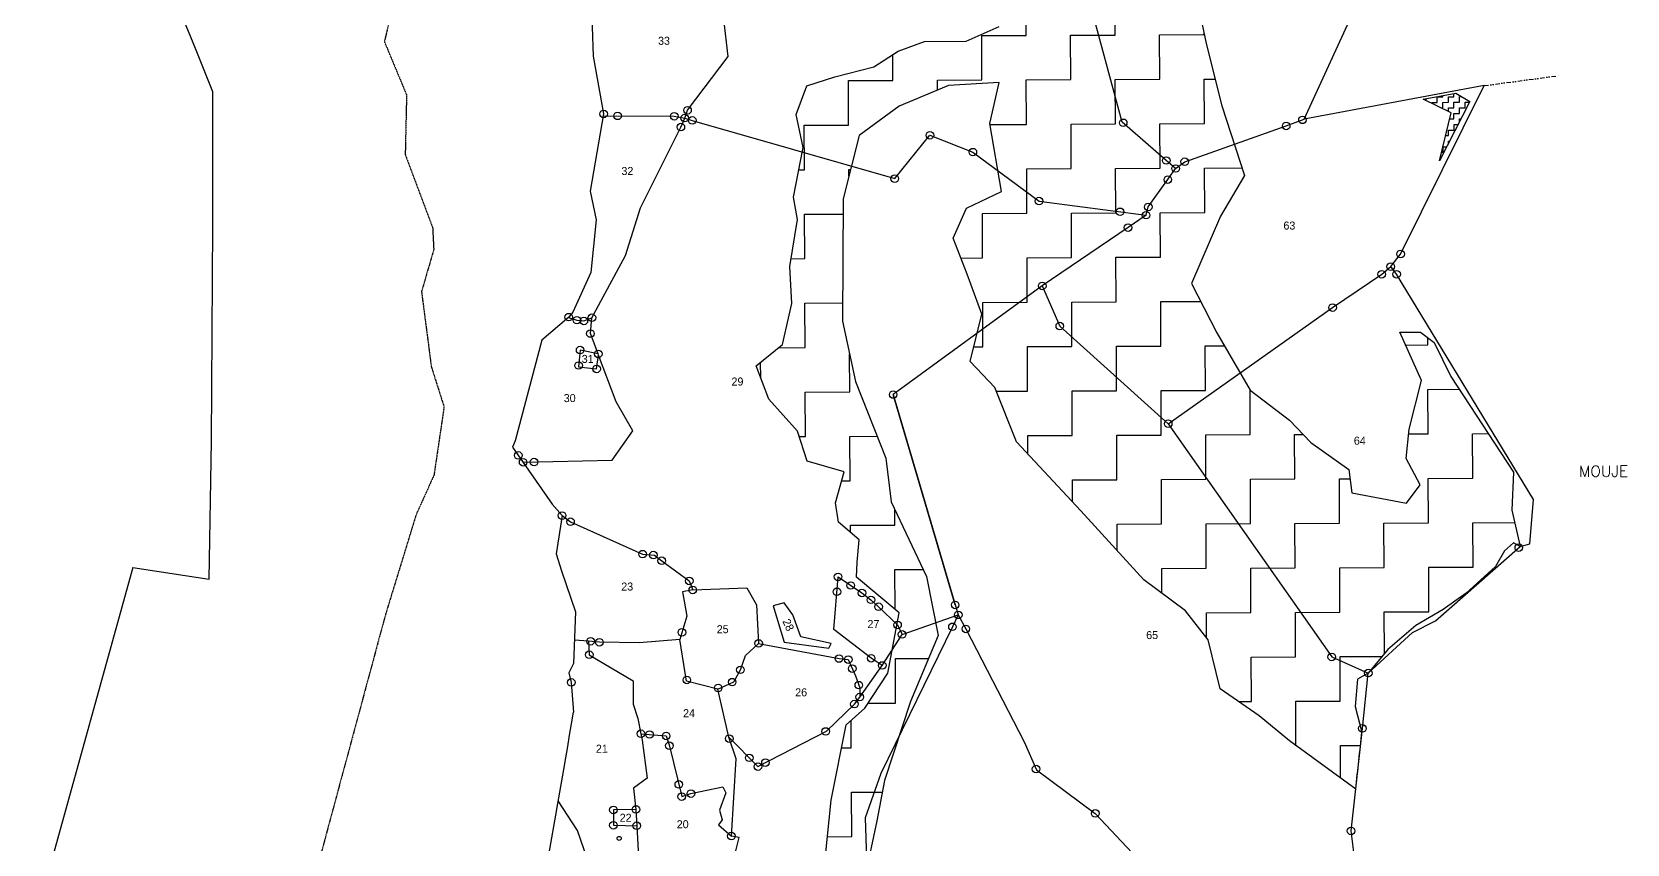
# Model space of a CAD drawing. Header units: metres. Extents: x 339083 to 341633, y 1763242 to 1768017.
# Drawn here: x 339543 to 341335, y 1765756 to 1766668 of the extents above; entities that cross this region are included whole.
import ezdxf

# ---------------------------------------------------------------- set-up
doc = ezdxf.new("R2010")
doc.units = ezdxf.units.M
doc.header["$MEASUREMENT"] = 0
doc.linetypes.add('DASHDOT', pattern=[1, 0.5, -0.25, 0, -0.25])
doc.linetypes.add('DIVIDE', pattern=[1.25, 0.5, -0.25, 0, -0.25, 0, -0.25])
for name, color, linetype in [('OTHERS', 1, 'Continuous'), ('POLY_HATCH', 12, 'Continuous'), ('POLY_PARCEL', 6, 'Continuous'), ('POLY_WATER', 4, 'Continuous'), ('TEXT_MAPOUT', 7, 'Continuous'), ('TEXT_PARCEL', 7, 'Continuous'), ('V_BOUND_LINE', 7, 'Continuous'), ('V_BOUND_STREAM_LINE', 7, 'DASHDOT'), ('V_DIVIDE_LINE', 7, 'DIVIDE')]:
    doc.layers.add(name, color=color, linetype=linetype)
doc.styles.get("Standard").update_dxf_attribs({"font": 'simplex.shx'})
doc.styles.add('TEXT_MAP', font='')
doc.styles.get('TEXT_MAP').set_extended_font_data('Kruti Dev 050')

msp = doc.modelspace()

# ---------------------------------------------------------------- linework, layer by layer
for centre, radius in [((340279.5, 1766579.8), 4.25), ((340185.2, 1766575.7), 4.25), ((340201, 1766573.5), 4.25), ((340264.6, 1766573.1), 4.25), ((340272, 1766560.9), 4.25), ((340276.3, 1766571.1), 4.25), ((340284.8, 1766568.4), 4.25), ((340768.7, 1766565.7), 4.25), ((340951.7, 1766562.2), 4.25), ((340970, 1766569), 4.25), ((340551.7, 1766551.7), 4.25), ((340599.9, 1766532.8), 4.25), ((340817.1, 1766523.4), 4.25), ((340827.6, 1766514.4), 4.25), ((340837.8, 1766522), 4.25), ((340512.1, 1766503), 4.25), ((340818.8, 1766501.9), 4.25), ((340674.2, 1766477.9), 4.25), ((340796.9, 1766471.3), 4.25), ((340765.2, 1766465.8), 4.25), ((340794.4, 1766462), 4.25), ((340774.1, 1766448.1), 4.25), ((341080.2, 1766418.4), 4.25), ((341069.1, 1766404.3), 4.25), ((340677.8, 1766382.6), 4.25), ((341059, 1766395.7), 4.25), ((341075.7, 1766395.7), 4.25), ((340146.1, 1766347.5), 4.25), ((340172.1, 1766346.9), 4.25), ((341003.8, 1766358.2), 4.25), ((340155.3, 1766344.1), 4.25), ((340163.1, 1766343.3), 4.25), ((340170.4, 1766329.1), 4.25), ((340697.5, 1766337.5), 4.25), ((340158.9, 1766310.5), 4.25), ((340157.2, 1766293.2), 4.25), ((340179.2, 1766306.2), 4.25), ((340177.4, 1766289.3), 4.25), ((340510.4, 1766260.6), 4.25), ((340819.2, 1766227.9), 4.25), ((340089.4, 1766192.3), 4.25), ((340094.9, 1766184.5), 4.25), ((340107.2, 1766184.8), 4.25), ((340138.6, 1766124.6), 4.25), ((340148.1, 1766117.8), 4.25), ((340229.1, 1766081.4), 4.25), ((340241.2, 1766080.4), 4.25), ((341212.9, 1766088.7), 4.25), ((340250.5, 1766074), 4.25), ((340281.4, 1766051.3), 4.25), ((340285.4, 1766041.2), 4.25), ((340448.5, 1766055.9), 4.25), ((340462.8, 1766046.2), 4.25), ((340447.2, 1766039.1), 4.25), ((340475.3, 1766037.8), 4.25), ((340485.4, 1766030.1), 4.25), ((340494.1, 1766022.3), 4.25), ((340580, 1766024.4), 4.25), ((340583.5, 1766013.2), 4.25), ((340273.2, 1765993.6), 4.25), ((340515.3, 1766001.9), 4.25), ((340520.4, 1765991.3), 4.25), ((340577, 1765999.8), 4.25), ((340592, 1765997.4), 4.25), ((340169.2, 1765968.5), 4.25), ((340170.6, 1765983.6), 4.25), ((340180.5, 1765982.5), 4.25), ((340359.3, 1765981.1), 4.25), ((340338.8, 1765951.5), 4.25), ((340449.6, 1765964.2), 4.25), ((340460, 1765963), 4.25), ((340464.5, 1765952.9), 4.25), ((340485.7, 1765964.5), 4.25), ((340498.1, 1765956.4), 4.25), ((341002.9, 1765966), 4.25), ((340149, 1765937.4), 4.25), ((340278.7, 1765940.1), 4.25), ((340329.6, 1765937.7), 4.25), ((340471.8, 1765934.3), 4.25), ((341043.9, 1765947.9), 4.25), ((340313.9, 1765931.1), 4.25), ((340472.8, 1765920.9), 4.25), ((340466.8, 1765913.1), 4.25), ((340227.2, 1765879.8), 4.25), ((340236.9, 1765878.9), 4.25), ((340434.6, 1765882.3), 4.25), ((341037.3, 1765885.8), 4.25), ((340255.5, 1765877.3), 4.25), ((340259.1, 1765866.3), 4.25), ((340326.4, 1765874.3), 4.25), ((340348.8, 1765852.7), 4.25), ((340367, 1765847.3), 4.25), ((340358.5, 1765842.9), 4.25), ((340670.9, 1765840.1), 4.25), ((340269.7, 1765822.9), 4.25), ((340273, 1765809.2), 4.25), ((340283.3, 1765812.5), 4.25), ((340196.3, 1765794.2), 4.25), ((340221.5, 1765794.7), 4.25), ((340737.4, 1765790.3), 4.25), ((340196.2, 1765777), 4.25), ((340222.4, 1765776.4), 4.25), ((340202.7, 1765762.2), 2.31), ((340328.8, 1765764.8), 4.25), ((341024.5, 1765770.6), 4.25)]:
    msp.add_circle(centre, radius)
at = {"layer": 'OTHERS'}
msp.add_line((339656.8, 1766066.3), (339543.3, 1765658.7), dxfattribs=at)
at = {"layer": 'POLY_HATCH', "linetype": 'Continuous'}
for p, q in [((340659.7, 1766663.9), (340659.5, 1766708)), ((340759.6, 1766664.3), (340759.3, 1766714.3)), ((340609.8, 1766663.7), (340659.7, 1766663.9)), ((340610, 1766613.8), (340609.8, 1766663.7)), ((340709.6, 1766664.1), (340759.6, 1766664.3)), ((340709.8, 1766614.2), (340709.6, 1766664.1)), ((340809.5, 1766664.5), (340859.4, 1766664.8)), ((340809.7, 1766614.6), (340809.5, 1766664.5)), ((340859.4, 1766664.8), (340859.4, 1766665.5)), ((340510.1, 1766613.3), (340510, 1766642.1)), ((340460.2, 1766613.1), (340510.1, 1766613.3)), ((340460.4, 1766563.2), (340460.2, 1766613.1)), ((340560, 1766613.5), (340610, 1766613.8)), ((340560.1, 1766602.2), (340560, 1766613.5)), ((340659.9, 1766614), (340709.8, 1766614.2)), ((340660.1, 1766564), (340659.9, 1766614)), ((340759.8, 1766614.4), (340809.7, 1766614.6)), ((340760, 1766564.5), (340759.8, 1766614.4)), ((340859.6, 1766614.8), (340871.8, 1766614.9)), ((340859.9, 1766564.9), (340859.6, 1766614.8)), ((341108.8, 1766590.8), (341108.8, 1766592.9)), ((341115.1, 1766588.7), (341121.3, 1766588.7)), ((341115.1, 1766587.7), (341115.1, 1766588.7)), ((341121.3, 1766595), (341127.5, 1766595)), ((341121.3, 1766588.7), (341121.3, 1766595)), ((341125.8, 1766582.5), (341127.6, 1766582.5)), ((341127.5, 1766595), (341127.5, 1766596.3)), ((341127.6, 1766588.7), (341133.8, 1766588.8)), ((341127.6, 1766582.5), (341127.6, 1766588.7)), ((341133.8, 1766595), (341140, 1766595)), ((341133.8, 1766588.8), (341133.8, 1766595)), ((341133.8, 1766582.5), (341140.1, 1766582.6)), ((341133.9, 1766578.6), (341133.8, 1766582.5)), ((341140, 1766595), (341140, 1766598.6)), ((341140.1, 1766588.8), (341146.3, 1766588.8)), ((341140.1, 1766582.6), (341140.1, 1766588.8)), ((341146.3, 1766595.1), (341148.8, 1766595.1)), ((341146.3, 1766588.8), (341146.3, 1766595.1)), ((341146.3, 1766582.6), (341152.6, 1766582.6)), ((341146.4, 1766576.3), (341146.3, 1766582.6)), ((341152.5, 1766588.8), (341157.5, 1766588.9)), ((341152.6, 1766582.6), (341152.5, 1766588.8)), ((340619, 1766563.9), (340660.1, 1766564)), ((340710.1, 1766564.2), (340760, 1766564.5)), ((340710.3, 1766514.3), (340710.1, 1766564.2)), ((340809.9, 1766564.7), (340859.9, 1766564.9)), ((340810.1, 1766514.7), (340809.9, 1766564.7)), ((341133.7, 1766563.8), (341133.9, 1766563.8)), ((341133.9, 1766563.8), (341133.9, 1766564.6)), ((341135.2, 1766570.1), (341140.1, 1766570.1)), ((341140.1, 1766576.3), (341146.4, 1766576.3)), ((341140.1, 1766570.1), (341140.1, 1766576.3)), ((341140.2, 1766563.8), (341144.8, 1766563.8)), ((341140.2, 1766557.6), (341140.2, 1766563.8)), ((341146.4, 1766570.1), (341148, 1766570.1)), ((341146.4, 1766567), (341146.4, 1766570.1)), ((340410.4, 1766563), (340460.4, 1766563.2)), ((340410.7, 1766513), (340410.4, 1766563)), ((341130.8, 1766551.3), (341134, 1766551.3)), ((341133.9, 1766557.6), (341140.2, 1766557.6)), ((341134, 1766551.3), (341133.9, 1766557.6)), ((341126.3, 1766532.6), (341127.8, 1766532.6)), ((341127.8, 1766538.8), (341132.1, 1766538.8)), ((341127.8, 1766532.6), (341127.8, 1766538.7)), ((341134, 1766545.1), (341135.3, 1766545.1)), ((341134, 1766542.6), (341134, 1766545.1)), ((340404.4, 1766513), (340410.7, 1766513)), ((340460.6, 1766513.2), (340462.6, 1766513.3)), ((340460.6, 1766505.7), (340460.6, 1766513.2)), ((340660.3, 1766514.1), (340710.3, 1766514.3)), ((340660.5, 1766464.2), (340660.3, 1766514.1)), ((340760.2, 1766514.5), (340810.1, 1766514.7)), ((340760.4, 1766464.6), (340760.2, 1766514.5)), ((340860.1, 1766514.9), (340902.1, 1766515.1)), ((340860.3, 1766465), (340860.1, 1766514.9)), ((340410.9, 1766463.1), (340454, 1766463.3)), ((340411.1, 1766413.2), (340410.9, 1766463.1)), ((340610.6, 1766463.9), (340660.5, 1766464.2)), ((340610.8, 1766414), (340610.6, 1766463.9)), ((340710.5, 1766464.4), (340760.4, 1766464.6)), ((340710.7, 1766414.4), (340710.5, 1766464.4)), ((340810.3, 1766464.8), (340860.3, 1766465)), ((340810.6, 1766414.9), (340810.3, 1766464.8)), ((340395.8, 1766413.1), (340411.1, 1766413.2)), ((340586.3, 1766413.9), (340610.8, 1766414)), ((340660.8, 1766414.2), (340710.7, 1766414.4)), ((340661, 1766364.3), (340660.8, 1766414.2)), ((340760.6, 1766414.7), (340810.6, 1766414.9)), ((340760.8, 1766364.7), (340760.6, 1766414.7)), ((340411.3, 1766363.2), (340453.7, 1766363.4)), ((340411.5, 1766313.3), (340411.3, 1766363.2)), ((340611, 1766364.1), (340661, 1766364.3)), ((340611.2, 1766314.1), (340611, 1766364.1)), ((340710.9, 1766364.5), (340760.8, 1766364.7)), ((340711.1, 1766314.6), (340710.9, 1766364.5)), ((340810.8, 1766364.9), (340855.8, 1766365.1)), ((340811, 1766315), (340810.8, 1766364.9)), ((340381.4, 1766313.2), (340411.5, 1766313.3)), ((340600.9, 1766314.1), (340611.2, 1766314.1)), ((340661.2, 1766314.4), (340711.1, 1766314.6)), ((340661.4, 1766264.4), (340661.2, 1766314.4)), ((340761, 1766314.8), (340811, 1766315)), ((340761.3, 1766264.8), (340761, 1766314.8)), ((340860.9, 1766315.2), (340882.4, 1766315.3)), ((340861.1, 1766265.3), (340860.9, 1766315.2)), ((341085.9, 1766316.2), (341110.6, 1766316.3)), ((341110.6, 1766316.3), (341110.6, 1766324.5)), ((340361.7, 1766279.4), (340361.6, 1766297)), ((340461.7, 1766263.6), (340461.5, 1766306.3)), ((340411.7, 1766263.4), (340461.7, 1766263.6)), ((340411.9, 1766213.4), (340411.7, 1766263.4)), ((340626, 1766264.3), (340661.4, 1766264.4)), ((340711.3, 1766264.6), (340761.3, 1766264.8)), ((340711.5, 1766214.7), (340711.3, 1766264.6)), ((340811.2, 1766265.1), (340861.1, 1766265.3)), ((340811.4, 1766215.1), (340811.2, 1766265.1)), ((340911.1, 1766265.5), (340911.5, 1766265.5)), ((340911.3, 1766215.6), (340911.1, 1766265.5)), ((341110.8, 1766266.3), (341145.9, 1766266.5)), ((341111, 1766216.4), (341110.8, 1766266.3)), ((340404.8, 1766213.4), (340411.9, 1766213.4)), ((340461.9, 1766213.6), (340492.6, 1766213.8)), ((340462.1, 1766163.7), (340461.9, 1766213.6)), ((340661.6, 1766214.5), (340711.5, 1766214.7)), ((340661.7, 1766193.5), (340661.6, 1766214.5)), ((340761.5, 1766214.9), (340811.4, 1766215.1)), ((340761.7, 1766165), (340761.5, 1766214.9)), ((340861.3, 1766215.3), (340911.3, 1766215.6)), ((340861.6, 1766165.4), (340861.3, 1766215.3)), ((340961.2, 1766215.8), (340970.8, 1766215.8)), ((340961.4, 1766165.8), (340961.2, 1766215.8)), ((341089.2, 1766216.3), (341111, 1766216.4)), ((341161, 1766216.6), (341178.6, 1766216.7)), ((341161.2, 1766166.7), (341161, 1766216.6)), ((340452.6, 1766163.7), (340462.1, 1766163.7)), ((340711.8, 1766164.8), (340761.7, 1766165)), ((340711.9, 1766140.1), (340711.8, 1766164.8)), ((340811.6, 1766165.2), (340861.6, 1766165.4)), ((340811.8, 1766115.3), (340811.6, 1766165.2)), ((340911.5, 1766165.6), (340961.4, 1766165.8)), ((340911.7, 1766115.7), (340911.5, 1766165.6)), ((341011.4, 1766166), (341023.5, 1766166.1)), ((341011.6, 1766116.1), (341011.4, 1766166)), ((341111.2, 1766166.5), (341161.2, 1766166.7)), ((341111.4, 1766116.5), (341111.2, 1766166.5)), ((340512.2, 1766114), (340512.2, 1766131.4)), ((340961.6, 1766115.9), (341011.6, 1766116.1)), ((341061.5, 1766116.3), (341111.4, 1766116.5)), ((341061.7, 1766066.4), (341061.5, 1766116.3)), ((341161.4, 1766116.7), (341208.2, 1766116.9)), ((341161.6, 1766066.8), (341161.4, 1766116.7)), ((340462.3, 1766113.8), (340512.2, 1766114)), ((340462.3, 1766106), (340462.3, 1766113.8)), ((340761.9, 1766115), (340811.8, 1766115.3)), ((340762, 1766085.3), (340761.9, 1766115)), ((340861.8, 1766115.5), (340911.7, 1766115.7)), ((340862, 1766065.5), (340861.8, 1766115.5)), ((340961.9, 1766066), (340961.6, 1766115.9)), ((340512.4, 1766064), (340544, 1766064.2)), ((340512.6, 1766019.4), (340512.4, 1766064)), ((340812, 1766065.3), (340862, 1766065.5)), ((340812.2, 1766037.6), (340812, 1766065.3)), ((340911.9, 1766065.7), (340961.9, 1766066)), ((340912.1, 1766015.8), (340911.9, 1766065.7)), ((341011.8, 1766066.2), (341061.7, 1766066.4)), ((341012, 1766016.2), (341011.8, 1766066.2)), ((341111.7, 1766066.6), (341161.6, 1766066.8)), ((341111.9, 1766016.7), (341111.7, 1766066.6)), ((340862.2, 1766015.6), (340912.1, 1766015.8)), ((340862.3, 1765987.6), (340862.2, 1766015.6)), ((340962.1, 1766016), (341012, 1766016.2)), ((340962.3, 1765966.1), (340962.1, 1766016)), ((341061.9, 1766016.5), (341111.9, 1766016.7)), ((341062.1, 1765969.8), (341061.9, 1766016.5)), ((340512.9, 1765964.2), (340550.2, 1765964.3)), ((340513.1, 1765914.2), (340512.9, 1765964.2)), ((340912.3, 1765965.9), (340962.3, 1765966.1)), ((340912.6, 1765915.9), (340912.3, 1765965.9)), ((341012.2, 1765966.3), (341059.4, 1765966.5)), ((341012.4, 1765916.4), (341012.2, 1765966.3)), ((340482.3, 1765914.1), (340513.1, 1765914.2)), ((340898.2, 1765915.9), (340912.6, 1765915.9)), ((340962.5, 1765916.2), (341012.4, 1765916.4)), ((340962.7, 1765866.3), (340962.5, 1765916.2)), ((340463.4, 1765864.1), (340463.2, 1765894.6)), ((341012.6, 1765866.4), (341035.2, 1765866.5)), ((341012.8, 1765829.8), (341012.6, 1765866.4)), ((340452.5, 1765864), (340463.4, 1765864.1)), ((340463.6, 1765814.2), (340498.2, 1765814.3)), ((340463.8, 1765764.2), (340463.6, 1765814.2)), ((340436.6, 1765764.1), (340463.8, 1765764.2))]:
    msp.add_line(p, q, dxfattribs=at)
at = {"layer": 'POLY_HATCH'}
for p, q in [((340847.2, 1766724.5), (340861.7, 1766654.7)), ((340592.4, 1766657.2), (340629.5, 1766673.7)), ((340515.9, 1766646), (340545.4, 1766657)), ((340545.4, 1766657), (340592.4, 1766657.2)), ((340861.7, 1766654.7), (340879.4, 1766584.9)), ((340488.7, 1766628.4), (340515.9, 1766646)), ((340445, 1766617.3), (340488.7, 1766628.4)), ((340401.4, 1766575.2), (340413.3, 1766607.3)), ((340413.3, 1766607.3), (340445, 1766617.3)), ((340572.7, 1766607.5), (340517, 1766584.3)), ((340629.5, 1766611), (340572.7, 1766607.5)), ((340618.8, 1766565.1), (340629.5, 1766611)), ((340517, 1766584.3), (340472.4, 1766551.4)), ((340879.4, 1766584.9), (340904.9, 1766506.4)), ((341105.7, 1766592.3), (341142.2, 1766598.9)), ((341136.9, 1766577.1), (341105.7, 1766592.3)), ((341157.9, 1766589.7), (341124, 1766523)), ((341142.2, 1766598.9), (341157.9, 1766589.7)), ((340409.2, 1766538.1), (340401.4, 1766575.2)), ((340632.2, 1766488.7), (340618.8, 1766565.1)), ((341124, 1766523), (341136.9, 1766577.1)), ((340472.4, 1766551.4), (340454.1, 1766480.3)), ((340398.5, 1766482.4), (340409.2, 1766538.1)), ((340904.9, 1766506.4), (340877.8, 1766460.9)), ((340403, 1766457.3), (340398.5, 1766482.4)), ((340454.1, 1766480.3), (340453.6, 1766343.1)), ((340592.9, 1766470), (340632.2, 1766488.7)), ((340394.3, 1766404.3), (340403, 1766457.3)), ((340577.8, 1766436.1), (340592.9, 1766470)), ((340877.8, 1766460.9), (340845.3, 1766385.4)), ((340593.3, 1766395.7), (340577.8, 1766436.1)), ((340396.7, 1766362.8), (340394.3, 1766404.3)), ((340609.8, 1766351), (340593.3, 1766395.7)), ((340845.3, 1766385.4), (340874, 1766329.9)), ((340386, 1766316.9), (340396.7, 1766362.8)), ((340596.9, 1766297.8), (340609.8, 1766351)), ((340453.6, 1766343.1), (340468.1, 1766275.4)), ((340356.5, 1766292.8), (340386, 1766316.9)), ((340874, 1766329.9), (340911.4, 1766265.6)), ((341079.4, 1766330.7), (341102.4, 1766330.8)), ((341103.7, 1766276.3), (341079.4, 1766330.7)), ((341102.4, 1766330.8), (341117.8, 1766318.9)), ((341117.8, 1766318.9), (341136.5, 1766280.8)), ((340624.4, 1766268.4), (340596.9, 1766297.8)), ((340370.9, 1766255.5), (340356.5, 1766292.8)), ((341136.5, 1766280.8), (341207, 1766173.5)), ((340468.1, 1766275.4), (340502.3, 1766189.3)), ((340648.7, 1766207.4), (340624.4, 1766268.4)), ((340911.4, 1766265.6), (340955.3, 1766231.9)), ((341089.7, 1766221.6), (341103.7, 1766276.3)), ((340402.8, 1766219.6), (340370.9, 1766255.5)), ((340955.3, 1766231.9), (340979.4, 1766206.9)), ((340413.8, 1766185.8), (340402.8, 1766219.6)), ((340721.2, 1766130.1), (340648.7, 1766207.4)), ((340979.4, 1766206.9), (341022.2, 1766176.5)), ((341086.6, 1766188.8), (341089.7, 1766221.6)), ((340502.3, 1766189.3), (340508, 1766140.2)), ((341102, 1766159.4), (341086.6, 1766188.8)), ((340455.4, 1766174), (340413.8, 1766185.8)), ((340445.7, 1766139), (340455.4, 1766174)), ((341022.2, 1766176.5), (341025.6, 1766150.3)), ((341207, 1766173.5), (341205, 1766130.9)), ((341086.8, 1766138.6), (341102, 1766159.4)), ((340449.1, 1766117.2), (340445.7, 1766139)), ((340508, 1766140.2), (340547.7, 1766056.3)), ((341025.6, 1766150.3), (341086.8, 1766138.6)), ((340472.2, 1766097.6), (340449.1, 1766117.2)), ((340791.7, 1766052.7), (340721.2, 1766130.1)), ((341205, 1766130.9), (341214.3, 1766090.1)), ((340470.1, 1766072.5), (340472.2, 1766097.6)), ((341197, 1766085), (341186.9, 1766067.4)), ((341207.1, 1766094.2), (341197, 1766085)), ((341214.3, 1766090.1), (341207.1, 1766094.2)), ((340469.1, 1766055.7), (340470.1, 1766072.5)), ((341186.9, 1766067.4), (341153.7, 1766037.7)), ((340517.3, 1766015.5), (340469.1, 1766055.7)), ((340547.7, 1766056.3), (340561.1, 1765990.2)), ((340838.8, 1766017.9), (340791.7, 1766052.7)), ((341153.7, 1766037.7), (341127.8, 1766019.1)), ((340504.5, 1765947.7), (340517.3, 1766015.5)), ((340864.1, 1765985.3), (340838.8, 1766017.9)), ((341127.8, 1766019.1), (341097.3, 1766001.4)), ((341097.3, 1766001.4), (341066, 1765974.4)), ((340561.1, 1765990.2), (340529.7, 1765915.8)), ((340877.5, 1765930.3), (340864.1, 1765985.3)), ((341066, 1765974.4), (341043.9, 1765947.9)), ((340478.4, 1765908.3), (340504.5, 1765947.7)), ((341031.8, 1765941), (341029.2, 1765910.4)), ((341043.9, 1765947.9), (341031.8, 1765941)), ((340921.3, 1765899.9), (340877.5, 1765930.3)), ((340457.7, 1765889.7), (340478.4, 1765908.3)), ((340529.7, 1765915.8), (340500.6, 1765827.3)), ((341029.2, 1765910.4), (341036.8, 1765881.6)), ((340440.6, 1765805.1), (340457.7, 1765889.7)), ((340955.3, 1765871.6), (340921.3, 1765899.9)), ((341029.9, 1765817.4), (340955.3, 1765871.6)), ((340500.6, 1765827.3), (340492.1, 1765782)), ((340429, 1765687.1), (340440.6, 1765805.1)), ((340492.1, 1765782), (340477.1, 1765711))]:
    msp.add_line(p, q, dxfattribs=at)
msp.add_arc((331664.2, 1766868.5), 9424.4, 353.59626, 353.98919, dxfattribs=at)
at = {"layer": 'POLY_PARCEL'}
for p, q in [((340767.7, 1766566.6), (340699.5, 1766819.2)), ((340325.2, 1766640.1), (340320.1, 1766682)), ((340279.5, 1766579.8), (340325.2, 1766640.1)), ((340184.9, 1766573.7), (340264.6, 1766573.1)), ((340264.6, 1766573.1), (340276.3, 1766571.1)), ((340272, 1766560.9), (340276.3, 1766571.1)), ((340276.3, 1766571.1), (340279.5, 1766579.8)), ((340276.3, 1766571.1), (340284.8, 1766568.4)), ((340284.8, 1766568.4), (340512.1, 1766503)), ((340817.1, 1766523.4), (340767.7, 1766566.6)), ((340951.7, 1766562.2), (340972, 1766569.7)), ((340226.5, 1766470.4), (340272, 1766560.9)), ((340512.1, 1766503), (340551.7, 1766551.7)), ((340551.7, 1766551.7), (340599.9, 1766532.8)), ((340837.8, 1766522), (340951.7, 1766562.2)), ((340599.9, 1766532.8), (340674.2, 1766477.9)), ((340827.6, 1766514.4), (340817.1, 1766523.4)), ((340818.8, 1766501.9), (340827.6, 1766514.4)), ((340827.6, 1766514.4), (340837.8, 1766522)), ((340796.9, 1766471.3), (340818.8, 1766501.9)), ((340674.2, 1766477.9), (340794.4, 1766462)), ((340209.9, 1766416.6), (340226.5, 1766470.4)), ((340794.4, 1766462), (340774.1, 1766448.1)), ((340794.4, 1766462), (340796.9, 1766471.3)), ((340774.1, 1766448.1), (340677.8, 1766382.6)), ((340172.1, 1766346.9), (340209.9, 1766416.6)), ((341059, 1766395.7), (341069.1, 1766404.3)), ((341003.8, 1766358.2), (341059, 1766395.7)), ((340677.8, 1766382.6), (340510.4, 1766260.6)), ((340677.8, 1766382.6), (340697.5, 1766337.5)), ((340819.2, 1766227.9), (341003.8, 1766358.2)), ((340145.7, 1766347.2), (340155.3, 1766344.1)), ((340155.3, 1766344.1), (340163.1, 1766343.3)), ((340163.1, 1766343.3), (340172.1, 1766346.9)), ((340170.4, 1766329.1), (340172.1, 1766346.9)), ((340697.5, 1766337.5), (340819.2, 1766227.9)), ((340179.2, 1766306.2), (340170.4, 1766329.1)), ((340158.9, 1766310.5), (340157, 1766291.8)), ((340179.2, 1766306.2), (340158.9, 1766310.5)), ((340177.4, 1766289.3), (340179.7, 1766304.8)), ((340179.7, 1766304.8), (340179.2, 1766306.2)), ((340199.3, 1766252.5), (340179.7, 1766304.8)), ((340157, 1766291.8), (340177.4, 1766289.3)), ((340510.4, 1766260.6), (340583.5, 1766013.2)), ((340580, 1766024.4), (340510.4, 1766260.6)), ((340218.2, 1766219.8), (340199.3, 1766252.5)), ((340819.2, 1766227.9), (341002.9, 1765966)), ((340194.9, 1766186.9), (340218.2, 1766219.8)), ((340094.9, 1766184.5), (340194.9, 1766186.9)), ((340138.6, 1766124.6), (340148.1, 1766117.8)), ((340148.1, 1766117.8), (340229.1, 1766081.4)), ((340229.1, 1766081.4), (340242.3, 1766080.2)), ((340242.3, 1766080.2), (340250.5, 1766074)), ((340250.5, 1766074), (340281.4, 1766051.3)), ((340281.4, 1766051.3), (340285.4, 1766041.2)), ((340443.9, 1765996.9), (340448.5, 1766055.9)), ((340448.5, 1766055.9), (340475.3, 1766037.8)), ((340285.4, 1766041.2), (340273.9, 1766039.1)), ((340273.9, 1766039.1), (340278.8, 1766011.9)), ((340285.4, 1766041.2), (340345.9, 1766043.7)), ((340345.9, 1766043.7), (340356.8, 1766024.3)), ((340388.1, 1766026.9), (340375.8, 1766023.5)), ((340397.9, 1766013.1), (340388.1, 1766026.9)), ((340475.3, 1766037.8), (340485.4, 1766030.1)), ((340485.4, 1766030.1), (340494.1, 1766022.3)), ((340278.8, 1766011.9), (340270.7, 1765985.4)), ((340356.8, 1766024.3), (340359.3, 1765981.1)), ((340375.8, 1766023.5), (340387.9, 1765982.5)), ((340406.9, 1765988.6), (340397.9, 1766013.1)), ((340494.1, 1766022.3), (340515.3, 1766001.9)), ((340520.4, 1765991.3), (340583.5, 1766013.2)), ((340583.5, 1766013.2), (340577, 1765999.8)), ((340583.5, 1766013.2), (340592, 1765997.4)), ((340485.7, 1765964.5), (340443.9, 1765996.9)), ((340577, 1765999.8), (340496.4, 1765835.1)), ((340498.1, 1765956.4), (340520.4, 1765991.3)), ((340515.3, 1766001.9), (340520.4, 1765991.3)), ((340592, 1765997.4), (340657.6, 1765870.8)), ((340168.4, 1765983.8), (340152.4, 1765984.9)), ((340168.4, 1765983.8), (340169.2, 1765968.5)), ((340180.5, 1765982.5), (340168.4, 1765983.8)), ((340225.3, 1765982), (340180.5, 1765982.5)), ((340270.7, 1765985.4), (340225.3, 1765982)), ((340278.4, 1765938.7), (340270.7, 1765985.4)), ((340344.4, 1765967.6), (340359.3, 1765981.1)), ((340359.3, 1765981.1), (340449.6, 1765964.2)), ((340387.9, 1765982.5), (340438, 1765976)), ((340440.6, 1765980.9), (340406.9, 1765988.6)), ((340438, 1765976), (340440.6, 1765980.9)), ((340169.2, 1765968.5), (340218.6, 1765939.1)), ((340338.8, 1765951.5), (340344.4, 1765967.6)), ((340449.6, 1765964.2), (340460, 1765963)), ((340460, 1765963), (340468.2, 1765944.8)), ((340472.8, 1765920.9), (340498.1, 1765956.4)), ((340498.1, 1765956.4), (340485.7, 1765964.5)), ((341002.9, 1765966), (341043.9, 1765947.9)), ((340218.6, 1765939.1), (340218.4, 1765913)), ((340313.6, 1765929.7), (340278.4, 1765938.7)), ((340313.6, 1765929.7), (340331.5, 1765938.1)), ((340331.5, 1765938.1), (340338.8, 1765951.5)), ((340468.2, 1765944.8), (340472.8, 1765931.3)), ((340325.7, 1765875.9), (340313.6, 1765929.7)), ((340466.8, 1765913.1), (340472.8, 1765920.9)), ((340472.8, 1765931.3), (340472.8, 1765920.9)), ((340218.4, 1765913), (340223.7, 1765897)), ((340435.6, 1765882.8), (340466.8, 1765913.1)), ((340223.7, 1765897), (340227.2, 1765879.8)), ((340227.2, 1765879.8), (340255.5, 1765877.3)), ((340227.2, 1765879.8), (340228.6, 1765872.7)), ((340228.6, 1765872.7), (340234, 1765829.9)), ((340255.5, 1765877.3), (340258.9, 1765867.2)), ((340258.9, 1765867.2), (340273, 1765809.2)), ((340325.7, 1765875.9), (340358.5, 1765842.9)), ((340334.2, 1765851.4), (340325.7, 1765875.9)), ((340358.5, 1765842.9), (340435.6, 1765882.8)), ((340657.6, 1765870.8), (340671.3, 1765839.4)), ((340328.8, 1765764.8), (340334.2, 1765851.4)), ((340234, 1765829.9), (340219, 1765818.8)), ((340496.4, 1765835.1), (340479.1, 1765785.3)), ((340671.3, 1765839.4), (340737.4, 1765790.3)), ((340219, 1765818.8), (340219, 1765818.8)), ((340219, 1765818.8), (340221.5, 1765794.7)), ((340273, 1765809.2), (340283.3, 1765812.5)), ((340283.3, 1765812.5), (340319.2, 1765820)), ((340322.6, 1765813.5), (340315.2, 1765794.1)), ((340319.2, 1765820), (340322.6, 1765813.5)), ((340155.9, 1765771.2), (340134.4, 1765804.5)), ((340196.3, 1765794.2), (340196.2, 1765777)), ((340221.5, 1765794.7), (340196.3, 1765794.2)), ((340221.5, 1765794.7), (340222.4, 1765776.4)), ((340315.2, 1765794.1), (340318.3, 1765782.9)), ((340196.2, 1765777), (340222.4, 1765776.4)), ((340222.4, 1765776.4), (340223.9, 1765748.2)), ((340318.3, 1765782.9), (340314.2, 1765777.3)), ((340314.2, 1765777.3), (340328.8, 1765764.8)), ((340479.1, 1765785.3), (340481.7, 1765692.6)), ((340737.4, 1765790.3), (340778.7, 1765746.2)), ((340184.2, 1765690), (340155.9, 1765771.2)), ((340323.9, 1765709.4), (340337.4, 1765763.4)), ((340337.4, 1765763.4), (340328.8, 1765764.8))]:
    msp.add_line(p, q, dxfattribs=at)
at = {"layer": 'POLY_WATER'}
for p, q in [((339726.9, 1766649.3), (339637.8, 1766867.4)), ((340171.2, 1766712.3), (340173.5, 1766640.4)), ((339746.3, 1766600.6), (339726.9, 1766649.3)), ((340173.5, 1766640.4), (340185.2, 1766575.7)), ((339746.5, 1766450.6), (339746.3, 1766600.6)), ((340185.2, 1766575.7), (340170, 1766489.1)), ((340170, 1766489.1), (340176.9, 1766456.6)), ((340176.9, 1766456.6), (340170.9, 1766397.7)), ((339744.8, 1766208.4), (339746.5, 1766450.6)), ((340170.9, 1766397.7), (340150.7, 1766353.2)), ((340150.7, 1766353.2), (340146.1, 1766347.5)), ((340146.1, 1766347.5), (340115.9, 1766321.7)), ((340115.9, 1766321.7), (340086.1, 1766208.8)), ((339742.2, 1766053.4), (339744.8, 1766208.4)), ((340086.1, 1766208.8), (340083, 1766201.5)), ((340083, 1766201.5), (340127.6, 1766137.6)), ((340127.6, 1766137.6), (340138.6, 1766124.6)), ((340138.6, 1766124.6), (340132, 1766081.9)), ((340132, 1766081.9), (340137.9, 1766062.7)), ((339656.8, 1766066.3), (339742.2, 1766053.4)), ((340137.9, 1766062.7), (340153.7, 1766016.5)), ((340153.7, 1766016.5), (340151.3, 1765958.5)), ((340151.3, 1765958.5), (340146.2, 1765948)), ((340146.2, 1765948), (340149, 1765937.4)), ((340149, 1765937.4), (340151.6, 1765903.8))]:
    msp.add_line(p, q, dxfattribs=at)
msp.add_arc((292007.6, 1774180.5), 48850.2, 350.00121, 350.2453, dxfattribs=at)
at = {"layer": 'V_BOUND_LINE'}
for p, q in [((340972, 1766569.7), (341033.4, 1766703.6)), ((341174, 1766607.5), (340972, 1766569.7)), ((341080.2, 1766418.4), (341174, 1766607.5)), ((341069.1, 1766404.3), (341080.2, 1766418.4)), ((341075.7, 1766395.7), (341069.1, 1766404.3)), ((341229.5, 1766142.6), (341075.7, 1766395.7)), ((341225.3, 1766092.9), (341229.5, 1766142.6)), ((341119.2, 1766006.6), (341214.3, 1766090.1)), ((341214.3, 1766090.1), (341225.3, 1766092.9)), ((341043.9, 1765947.9), (341093.7, 1765993.5)), ((341093.7, 1765993.5), (341119.2, 1766006.6)), ((341037.3, 1765885.8), (341043.9, 1765947.9)), ((341024.5, 1765770.6), (341037.3, 1765885.8)), ((341034, 1765698), (341024.5, 1765770.6))]:
    msp.add_line(p, q, dxfattribs=at)
at = {"layer": 'V_BOUND_STREAM_LINE', "ltscale": 0.3}
for p, q in [((339966.8, 1766775.7), (339939.1, 1766656.8)), ((339939.1, 1766656.8), (339964, 1766597)), ((339964, 1766597), (339962.5, 1766530)), ((339962.5, 1766530), (339993.3, 1766447.8)), ((339993.3, 1766447.8), (339994.5, 1766423.3)), ((339994.5, 1766423.3), (339980.8, 1766376.1)), ((339980.8, 1766376.1), (339991.8, 1766291.7)), ((339991.8, 1766291.7), (339991.8, 1766291.7)), ((339991.8, 1766291.7), (340006.1, 1766246.8)), ((340006.1, 1766246.8), (339994.8, 1766170.2)), ((339994.8, 1766170.2), (339974.7, 1766125.7)), ((339974.7, 1766125.7), (339940.2, 1766013.1)), ((339974.7, 1766125.7), (339974.7, 1766125.7)), ((339940.2, 1766013.1), (339834.8, 1765622.5)), ((339940.2, 1766013.1), (339940.2, 1766013.1))]:
    msp.add_line(p, q, dxfattribs=at)
at = {"layer": 'V_DIVIDE_LINE', "ltscale": 10}
msp.add_line((341174, 1766607.5), (341257.5, 1766618.6), dxfattribs=at)

# ---------------------------------------------------------------- texts
at = {"layer": 'TEXT_MAPOUT'}
msp.add_text('MOUJE', height=12.48, rotation=0.2442, dxfattribs=at).set_placement((341280.5, 1766168.1))
at = {"layer": 'TEXT_PARCEL', "style": 'TEXT_MAP'}
for s, rotation, p in [('33', 0.2442, (340246.4, 1766653.3)), ('32', 0.2442, (340205.3, 1766507.1)), ('63', 0.2442, (340948.6, 1766445.8)), ('31', 0.2442, (340160.7, 1766296.1)), ('29', 0.2442, (340328.9, 1766270.7)), ('30', 0.2442, (340140.5, 1766252.1)), ('64', 0.2442, (341027.7, 1766204.3)), ('23', 0.2442, (340205.1, 1766040.5)), ('28', 295.0014, (340385.8, 1766006.1)), ('25', 0.2442, (340312.3, 1765992.6)), ('27', 0.2442, (340481.6, 1765998.4)), ('65', 0.2442, (340794.5, 1765986)), ('26', 0.2442, (340400.4, 1765921.7)), ('24', 0.2442, (340274.5, 1765898.3)), ('21', 0.2442, (340176.6, 1765858.4)), ('22', 0.2442, (340203.3, 1765780.9)), ('20', 0.2442, (340267.4, 1765773.6))]:
    msp.add_text(s, height=8.99, rotation=rotation, dxfattribs=at).set_placement(p)

doc.saveas('drawing.dxf')
